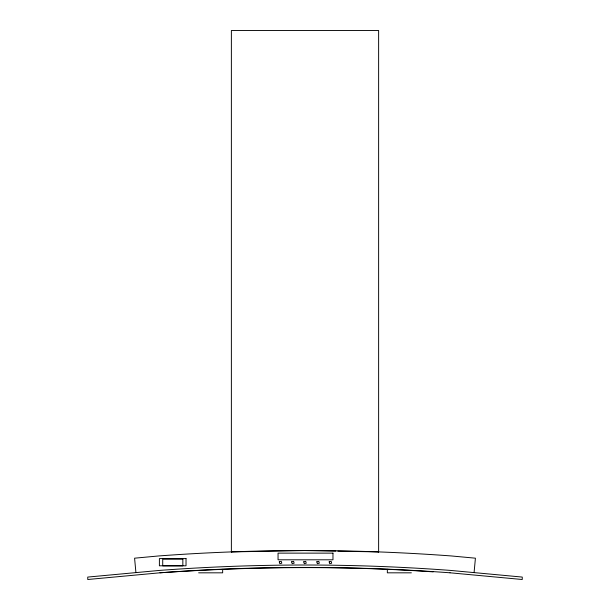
<?xml version="1.0" encoding="UTF-8"?>
<svg xmlns="http://www.w3.org/2000/svg" width="610" height="610" viewBox="0 0 610 610"><rect width="100%" height="100%" fill="white"/><g stroke="black" fill="none" stroke-linecap="round" stroke-linejoin="round"><path stroke-width="0.91" d="M474.077 572.607L475.419 558.188L451.247 555.946A1978.215 1978.215 0 0 0 158.752 555.946L134.581 558.188L135.923 572.607M159.957 572.805L159.995 572.798C250.901 566.515 342.218 565.63 433.146 571.86M337.81 551.173L378.627 551.913L378.627 30.5L231.373 30.5L231.373 551.913L231.823 551.882M231.373 551.913L304.55 550.555L335.912 551.135M198.639 572.828L222.658 572.828L222.658 569.313M411.361 572.828L387.342 572.828L387.342 569.313M378.177 551.882L378.627 551.913M450.005 572.798L522.251 579.5L522.251 577.075L450.18 570.388A1963.735 1963.735 0 0 0 159.82 570.388L87.748 577.075L87.748 579.5L159.995 572.798A1961.318 1961.318 0 0 1 450.005 572.798L450.043 572.805M279.281 561.833L279.815 563.686L281.805 563.19L281.271 561.337L279.281 561.833M291.633 561.833L292.167 563.686L294.15 563.19L293.616 561.337L291.633 561.833M303.742 561.833L304.276 563.686L306.258 563.19L305.724 561.337L303.742 561.833M316.819 561.833L317.352 563.686L319.335 563.19L318.801 561.337L316.819 561.833M329.171 561.833L329.697 563.686L331.688 563.19L331.154 561.337L329.171 561.833M332.969 553.133L278.053 553.133L278.053 559.797L332.969 559.797L332.969 553.133M186.027 558.592L159.393 558.592L159.393 565.798L186.027 565.798L186.027 558.592M182.84 559.172L162.725 559.172L162.725 565.828L182.84 565.828L182.84 559.172"/></g></svg>
